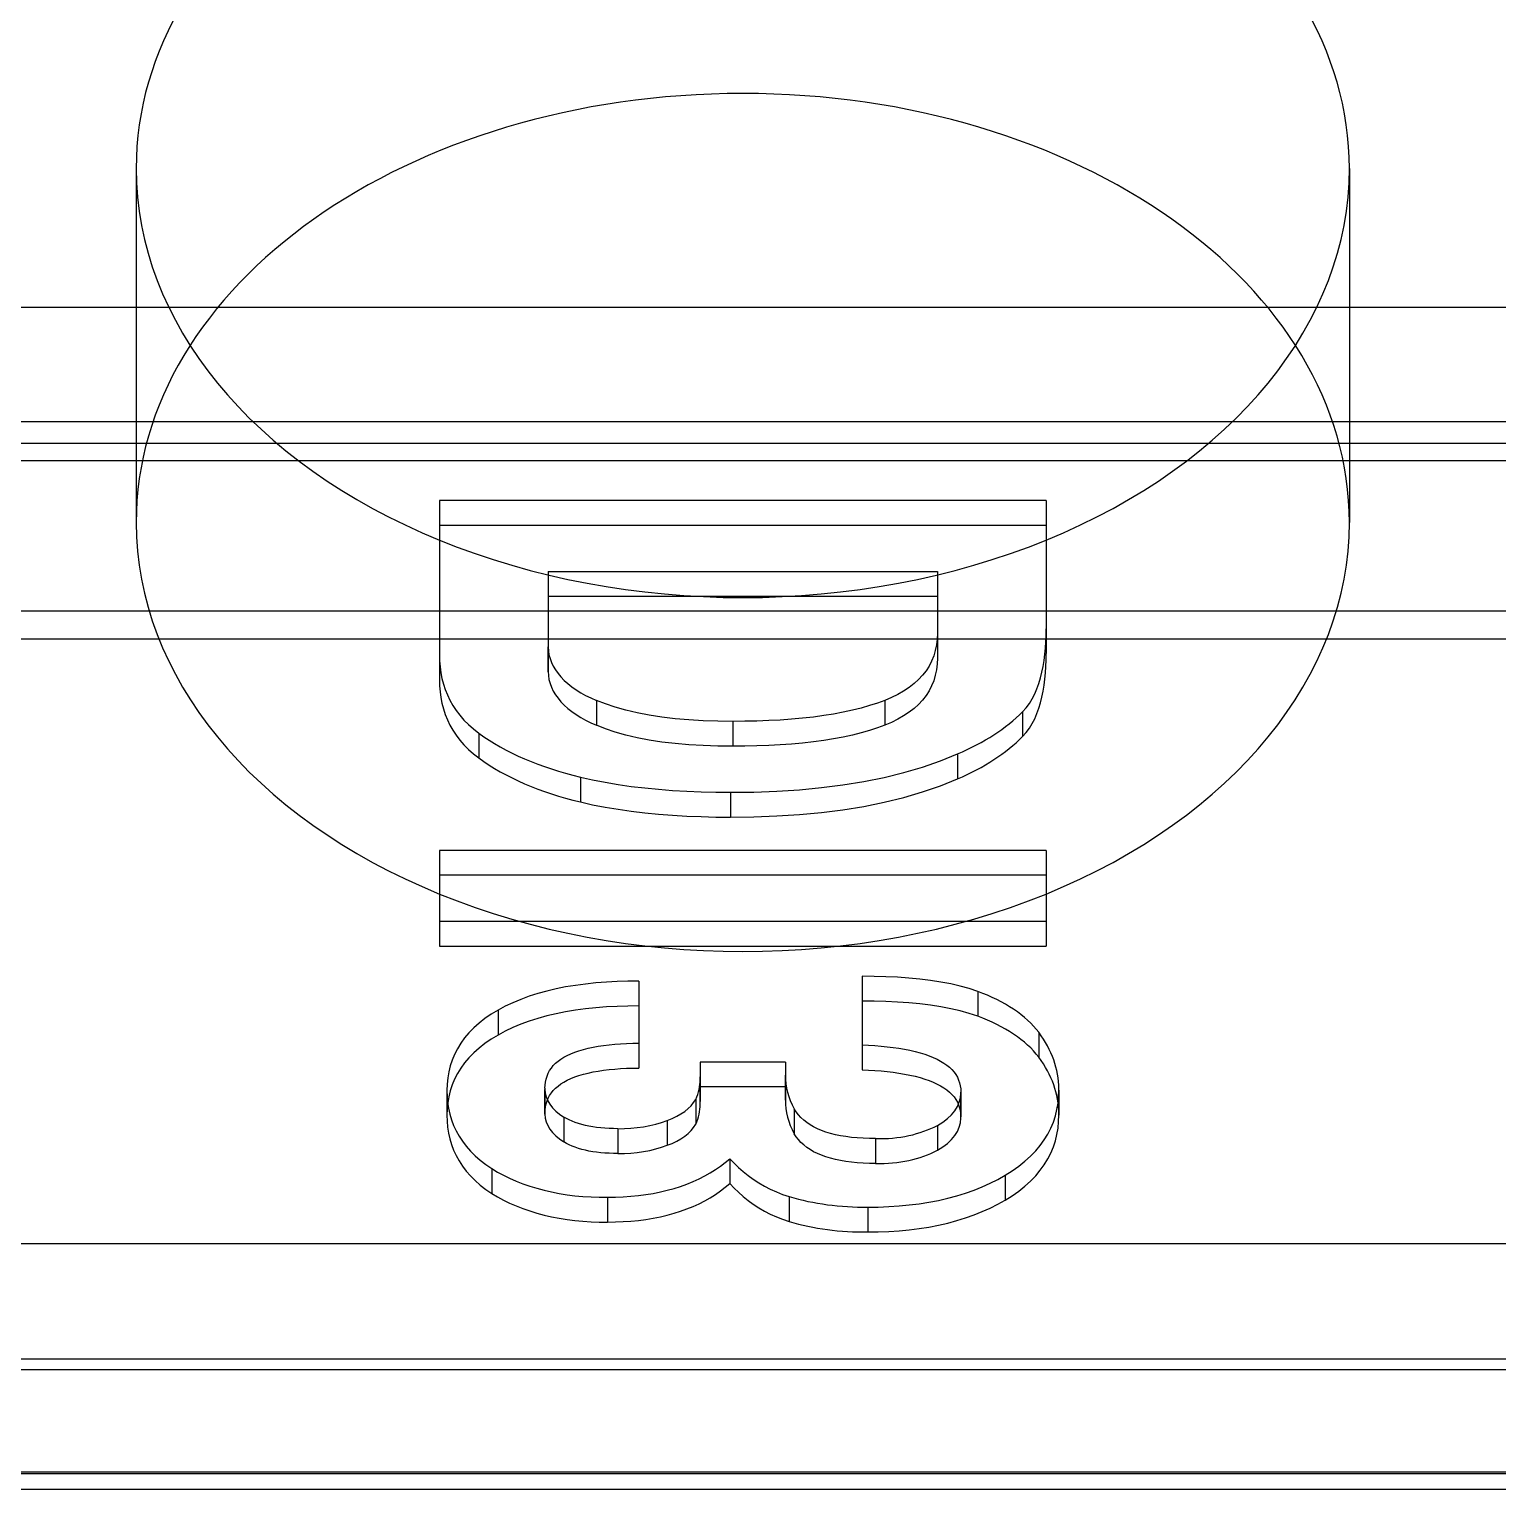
# Model space of a CAD drawing. Extents: x 0 to 171, y 0 to 233.
# Drawn here: x 67.075 to 71.888, y 15.515 to 20.3 of the extents above; entities that cross this region are included whole.
import ezdxf

# ---------------------------------------------------------------- set-up
doc = ezdxf.new("R2010")
doc.units = 0
doc.layers.add('-15N-THT. THIẾT BỊ ĐÓNG MỞ', color=40, linetype='CONTINUOUS')

# ---------------------------------------------------------------- blocks, each defined once
blk = doc.blocks.new('06 - N - SC VSD CHIẾU TRÊN ATV630U75~D11N4')
at = {"layer": '-15N-THT. THIẾT BỊ ĐÓNG MỞ'}
for p, q in [((-18.0749, -213.1625), (-18.0749, -214.3225)), ((-14.098, -213.1625), (-14.098, -214.3225)), ((-1.9884, -213.6182), (-49.2078, -213.6182)), ((39.5042, -213.9921), (-38.8143, -213.9921)), ((-38.8143, -214.0624), (39.5042, -214.0624)), ((39.5042, -214.1207), (-38.8143, -214.1207)), ((-17.0807, -214.2505), (-17.0807, -214.8383)), ((-15.0922, -214.2505), (-17.0807, -214.2505)), ((-15.0922, -214.2505), (-15.0922, -214.7523)), ((-15.0922, -214.3319), (-17.0807, -214.3319)), ((-16.7243, -214.4827), (-15.4486, -214.4827)), ((-16.7243, -214.4827), (-16.7243, -214.8081)), ((-15.4486, -214.4827), (-15.4486, -214.767)), ((-16.7243, -214.5642), (-15.4486, -214.5642)), ((-72.7889, -214.6125), (72.7889, -214.6125)), ((-15.4486, -214.6856), (-15.4494, -214.7047)), ((-15.0932, -214.7131), (-15.0925, -214.6921)), ((-15.0925, -214.6921), (-15.0922, -214.6709)), ((-43.1916, -214.7038), (66.4715, -214.7038)), ((-16.7243, -214.8114), (-16.7243, -214.7299)), ((-15.4554, -214.7418), (-15.4607, -214.7596)), ((-15.4516, -214.7234), (-15.4554, -214.7418)), ((-15.4494, -214.7047), (-15.4516, -214.7234)), ((-15.0964, -214.7543), (-15.0945, -214.7339)), ((-15.0945, -214.7339), (-15.0932, -214.7131)), ((-17.0807, -214.7568), (-17.0802, -214.7764)), ((-17.0802, -214.7764), (-17.0787, -214.7957)), ((-15.4674, -214.7767), (-15.4757, -214.793)), ((-15.4607, -214.7596), (-15.4674, -214.7767)), ((-15.4494, -214.7861), (-15.4516, -214.8049)), ((-15.4486, -214.767), (-15.4494, -214.7861)), ((-15.102, -214.794), (-15.0989, -214.7743)), ((-15.0989, -214.7743), (-15.0964, -214.7543)), ((-15.0932, -214.7946), (-15.0925, -214.7736)), ((-15.0925, -214.7736), (-15.0922, -214.7523)), ((-17.0807, -214.8383), (-17.0802, -214.8578)), ((-17.0787, -214.7957), (-17.0762, -214.8147)), ((-17.0762, -214.8147), (-17.0726, -214.8335)), ((-17.0726, -214.8335), (-17.0678, -214.8519)), ((-15.5102, -214.8373), (-15.525, -214.8506)), ((-15.497, -214.8233), (-15.5102, -214.8373)), ((-15.4855, -214.8086), (-15.497, -214.8233)), ((-15.4757, -214.793), (-15.4855, -214.8086)), ((-15.4554, -214.8232), (-15.4607, -214.841)), ((-15.4516, -214.8049), (-15.4554, -214.8232)), ((-15.116, -214.85), (-15.1105, -214.8319)), ((-15.1105, -214.8319), (-15.1059, -214.8132)), ((-15.1059, -214.8132), (-15.102, -214.794)), ((-15.0989, -214.8558), (-15.0964, -214.8357)), ((-15.0964, -214.8357), (-15.0945, -214.8153)), ((-15.0945, -214.8153), (-15.0932, -214.7946)), ((-17.0802, -214.8578), (-17.0787, -214.8771)), ((-17.0787, -214.8771), (-17.0762, -214.8962)), ((-17.0678, -214.8519), (-17.0619, -214.8701)), ((-17.0619, -214.8701), (-17.0548, -214.8878)), ((-15.5785, -214.8859), (-15.5993, -214.8961)), ((-15.5592, -214.8748), (-15.5785, -214.8859)), ((-15.5414, -214.8631), (-15.5592, -214.8748)), ((-15.525, -214.8506), (-15.5414, -214.8631)), ((-15.4757, -214.8745), (-15.4855, -214.89)), ((-15.4674, -214.8581), (-15.4757, -214.8745)), ((-15.4607, -214.841), (-15.4674, -214.8581)), ((-15.1378, -214.9003), (-15.1296, -214.8843)), ((-15.1296, -214.8843), (-15.1223, -214.8675)), ((-15.1223, -214.8675), (-15.116, -214.85)), ((-15.1059, -214.8946), (-15.102, -214.8754)), ((-15.102, -214.8754), (-15.0989, -214.8558)), ((-17.0762, -214.8962), (-17.0726, -214.9149)), ((-17.0726, -214.9149), (-17.0678, -214.9334)), ((-17.0678, -214.9334), (-17.0619, -214.9515)), ((-17.0548, -214.8878), (-17.0465, -214.9051)), ((-17.0465, -214.9051), (-17.0369, -214.9221)), ((-17.0369, -214.9221), (-17.026, -214.9385)), ((-16.5664, -214.9055), (-16.5664, -214.9869)), ((-16.5369, -214.9173), (-16.5664, -214.9055)), ((-16.5046, -214.9282), (-16.5369, -214.9173)), ((-16.4697, -214.938), (-16.5046, -214.9282)), ((-15.6983, -214.9305), (-15.7271, -214.9377)), ((-15.671, -214.9227), (-15.6983, -214.9305)), ((-15.6454, -214.9143), (-15.671, -214.9227)), ((-15.6214, -214.9055), (-15.6454, -214.9143)), ((-15.5993, -214.8961), (-15.6214, -214.9055)), ((-15.6214, -214.9055), (-15.6214, -214.9869)), ((-15.525, -214.932), (-15.5414, -214.9445)), ((-15.5102, -214.9188), (-15.525, -214.932)), ((-15.497, -214.9048), (-15.5102, -214.9188)), ((-15.4855, -214.89), (-15.497, -214.9048)), ((-15.1692, -214.9427), (-15.1576, -214.9296)), ((-15.1576, -214.9296), (-15.1472, -214.9154)), ((-15.1472, -214.9154), (-15.1378, -214.9003)), ((-15.1223, -214.949), (-15.116, -214.9314)), ((-15.116, -214.9314), (-15.1105, -214.9133)), ((-15.1105, -214.9133), (-15.1059, -214.8946)), ((-17.0619, -214.9515), (-17.0548, -214.9692)), ((-17.0548, -214.9692), (-17.0465, -214.9866)), ((-17.026, -214.9385), (-17.0138, -214.9545)), ((-17.0138, -214.9545), (-17.0003, -214.9699)), ((-17.0003, -214.9699), (-16.9854, -214.9848)), ((-16.4325, -214.9468), (-16.4697, -214.938)), ((-16.3931, -214.9543), (-16.4325, -214.9468)), ((-16.3519, -214.9606), (-16.3931, -214.9543)), ((-16.3086, -214.9656), (-16.3519, -214.9606)), ((-16.2633, -214.9695), (-16.3086, -214.9656)), ((-16.2164, -214.9723), (-16.2633, -214.9695)), ((-16.1683, -214.9739), (-16.2164, -214.9723)), ((-16.1195, -214.9744), (-16.1683, -214.9739)), ((-16.0795, -214.9741), (-16.1195, -214.9744)), ((-16.1195, -214.9744), (-16.1195, -215.0559)), ((-16.0401, -214.9733), (-16.0795, -214.9741)), ((-16.0014, -214.9719), (-16.0401, -214.9733)), ((-15.9634, -214.9698), (-16.0014, -214.9719)), ((-15.9264, -214.9672), (-15.9634, -214.9698)), ((-15.8903, -214.964), (-15.9264, -214.9672)), ((-15.8552, -214.96), (-15.8903, -214.964)), ((-15.8213, -214.9554), (-15.8552, -214.96)), ((-15.7886, -214.9502), (-15.8213, -214.9554)), ((-15.7572, -214.9443), (-15.7886, -214.9502)), ((-15.7271, -214.9377), (-15.7572, -214.9443)), ((-15.5993, -214.9775), (-15.6214, -214.9869)), ((-15.5785, -214.9673), (-15.5993, -214.9775)), ((-15.5592, -214.9563), (-15.5785, -214.9673)), ((-15.5414, -214.9445), (-15.5592, -214.9563)), ((-15.1692, -214.9427), (-15.1692, -215.0241)), ((-15.1472, -214.9968), (-15.1378, -214.9817)), ((-15.1378, -214.9817), (-15.1296, -214.9657)), ((-15.1296, -214.9657), (-15.1223, -214.949)), ((-17.0465, -214.9866), (-17.0369, -215.0035)), ((-17.0369, -215.0035), (-17.026, -215.02)), ((-17.026, -215.02), (-17.0138, -215.0359)), ((-16.9854, -214.9848), (-16.9692, -214.9991)), ((-16.9692, -214.9991), (-16.9517, -215.0128)), ((-16.9517, -215.0128), (-16.9517, -215.0942)), ((-16.5369, -214.9987), (-16.5664, -214.9869)), ((-16.5046, -215.0096), (-16.5369, -214.9987)), ((-16.4697, -215.0195), (-16.5046, -215.0096)), ((-16.4325, -215.0282), (-16.4697, -215.0195)), ((-16.3931, -215.0358), (-16.4325, -215.0282)), ((-15.7572, -215.0257), (-15.7886, -215.0316)), ((-15.7271, -215.0192), (-15.7572, -215.0257)), ((-15.6983, -215.012), (-15.7271, -215.0192)), ((-15.671, -215.0041), (-15.6983, -215.012)), ((-15.6454, -214.9958), (-15.671, -215.0041)), ((-15.6214, -214.9869), (-15.6454, -214.9958)), ((-15.1692, -215.0241), (-15.1576, -215.011)), ((-15.1576, -215.011), (-15.1472, -214.9968)), ((-17.0138, -215.0359), (-17.0003, -215.0514)), ((-17.0003, -215.0514), (-16.9854, -215.0662)), ((-16.9854, -215.0662), (-16.9692, -215.0805)), ((-16.3519, -215.042), (-16.3931, -215.0358)), ((-16.3086, -215.0471), (-16.3519, -215.042)), ((-16.2633, -215.051), (-16.3086, -215.0471)), ((-16.2164, -215.0537), (-16.2633, -215.051)), ((-16.1683, -215.0553), (-16.2164, -215.0537)), ((-16.1195, -215.0558), (-16.1683, -215.0553)), ((-16.0795, -215.0556), (-16.1195, -215.0558)), ((-16.0401, -215.0547), (-16.0795, -215.0556)), ((-16.0014, -215.0533), (-16.0401, -215.0547)), ((-15.9634, -215.0513), (-16.0014, -215.0533)), ((-15.9264, -215.0487), (-15.9634, -215.0513)), ((-15.8903, -215.0454), (-15.9264, -215.0487)), ((-15.8552, -215.0415), (-15.8903, -215.0454)), ((-15.8213, -215.0369), (-15.8552, -215.0415)), ((-15.7886, -215.0316), (-15.8213, -215.0369)), ((-16.9692, -215.0805), (-16.9517, -215.0942)), ((-15.5591, -215.1422), (-15.4975, -215.1242)), ((-15.4975, -215.1242), (-15.4386, -215.1038)), ((-15.4386, -215.1038), (-15.3826, -215.0812)), ((-15.3826, -215.0812), (-15.3826, -215.1626)), ((-16.6188, -215.1568), (-16.5787, -215.1658)), ((-16.6188, -215.1568), (-16.6188, -215.2383)), ((-16.5787, -215.1658), (-16.5375, -215.1739)), ((-16.5375, -215.1739), (-16.4953, -215.181)), ((-15.7583, -215.1825), (-15.6897, -215.1714)), ((-15.6897, -215.1714), (-15.6232, -215.1579)), ((-15.6232, -215.1579), (-15.5591, -215.1422)), ((-15.4386, -215.1853), (-15.3826, -215.1626)), ((-16.4953, -215.181), (-16.4519, -215.1873)), ((-16.4519, -215.1873), (-16.4077, -215.1926)), ((-16.4077, -215.1926), (-16.3626, -215.197)), ((-16.3626, -215.197), (-16.3167, -215.2005)), ((-16.3167, -215.2005), (-16.27, -215.2033)), ((-16.27, -215.2033), (-16.2227, -215.2052)), ((-16.2227, -215.2052), (-16.1748, -215.2063)), ((-16.1748, -215.2063), (-16.1263, -215.2067)), ((-16.1263, -215.2067), (-16.05, -215.2058)), ((-16.1263, -215.2067), (-16.1263, -215.2881)), ((-16.05, -215.2058), (-15.9748, -215.203)), ((-15.9748, -215.203), (-15.901, -215.1983)), ((-15.901, -215.1983), (-15.8288, -215.1914)), ((-15.8288, -215.1914), (-15.7583, -215.1825)), ((-15.6232, -215.2394), (-15.5591, -215.2237)), ((-15.5591, -215.2237), (-15.4975, -215.2056)), ((-15.4975, -215.2056), (-15.4386, -215.1853)), ((-16.6188, -215.2383), (-16.5787, -215.2473)), ((-16.5787, -215.2473), (-16.5375, -215.2554)), ((-16.5375, -215.2554), (-16.4953, -215.2625)), ((-16.4953, -215.2625), (-16.4519, -215.2687)), ((-16.4519, -215.2687), (-16.4077, -215.274)), ((-15.8288, -215.2729), (-15.7583, -215.2639)), ((-15.7583, -215.2639), (-15.6897, -215.2528)), ((-15.6897, -215.2528), (-15.6232, -215.2394)), ((-16.4077, -215.274), (-16.3626, -215.2784)), ((-16.3626, -215.2784), (-16.3167, -215.282)), ((-16.3167, -215.282), (-16.27, -215.2847)), ((-16.27, -215.2847), (-16.2227, -215.2866)), ((-16.2227, -215.2866), (-16.1748, -215.2878)), ((-16.1748, -215.2878), (-16.1263, -215.2881)), ((-16.1263, -215.2881), (-16.05, -215.2872)), ((-16.05, -215.2872), (-15.9748, -215.2844)), ((-15.9748, -215.2844), (-15.901, -215.2797)), ((-15.901, -215.2797), (-15.8288, -215.2729)), ((-17.0807, -215.3972), (-17.0807, -215.7109)), ((-15.0922, -215.3972), (-17.0807, -215.3972)), ((-15.0922, -215.3972), (-15.0922, -215.7109)), ((-15.0922, -215.4786), (-17.0807, -215.4786)), ((-17.0807, -215.6295), (-15.0922, -215.6295)), ((-17.0807, -215.7109), (-15.0922, -215.7109)), ((-16.6671, -215.8448), (-16.6985, -215.8511)), ((-16.6349, -215.8395), (-16.6671, -215.8448)), ((-16.6019, -215.8351), (-16.6349, -215.8395)), ((-16.5682, -215.8315), (-16.6019, -215.8351)), ((-16.5337, -215.8288), (-16.5682, -215.8315)), ((-16.4987, -215.8268), (-16.5337, -215.8288)), ((-16.4632, -215.8257), (-16.4987, -215.8268)), ((-16.4273, -215.8253), (-16.4632, -215.8257)), ((-16.4273, -215.8253), (-16.4273, -216.1104)), ((-15.6562, -215.8102), (-15.6957, -215.8099)), ((-15.6957, -215.8099), (-15.6957, -216.1158)), ((-15.6175, -215.8112), (-15.6562, -215.8102)), ((-15.5795, -215.813), (-15.6175, -215.8112)), ((-15.5423, -215.8156), (-15.5795, -215.813)), ((-15.5061, -215.819), (-15.5423, -215.8156)), ((-15.471, -215.8233), (-15.5061, -215.819)), ((-15.4371, -215.8286), (-15.471, -215.8233)), ((-15.4046, -215.8348), (-15.4371, -215.8286)), ((-15.3735, -215.8419), (-15.4046, -215.8348)), ((-15.3441, -215.8502), (-15.3735, -215.8419)), ((-16.8401, -215.8963), (-16.865, -215.9081)), ((-16.814, -215.8854), (-16.8401, -215.8963)), ((-16.7867, -215.8754), (-16.814, -215.8854)), ((-16.7583, -215.8664), (-16.7867, -215.8754)), ((-16.7289, -215.8582), (-16.7583, -215.8664)), ((-16.6985, -215.8511), (-16.7289, -215.8582)), ((-15.6562, -215.8916), (-15.6957, -215.8913)), ((-15.6175, -215.8927), (-15.6562, -215.8916)), ((-15.5795, -215.8945), (-15.6175, -215.8927)), ((-15.5423, -215.8971), (-15.5795, -215.8945)), ((-15.5061, -215.9005), (-15.5423, -215.8971)), ((-15.3163, -215.8594), (-15.3441, -215.8502)), ((-15.3163, -215.8594), (-15.3163, -215.9409)), ((-16.9108, -215.9342), (-16.9315, -215.9484)), ((-16.8887, -215.9208), (-16.9108, -215.9342)), ((-16.865, -215.9081), (-16.8887, -215.9208)), ((-16.8887, -215.9208), (-16.8887, -216.0022)), ((-16.7289, -215.9397), (-16.7583, -215.9478)), ((-16.6985, -215.9325), (-16.7289, -215.9397)), ((-16.6671, -215.9263), (-16.6985, -215.9325)), ((-16.6349, -215.9209), (-16.6671, -215.9263)), ((-16.6019, -215.9165), (-16.6349, -215.9209)), ((-16.5682, -215.9129), (-16.6019, -215.9165)), ((-16.5337, -215.9102), (-16.5682, -215.9129)), ((-16.4987, -215.9083), (-16.5337, -215.9102)), ((-16.4632, -215.9072), (-16.4987, -215.9083)), ((-16.4273, -215.9068), (-16.4632, -215.9072)), ((-15.471, -215.9048), (-15.5061, -215.9005)), ((-15.4371, -215.91), (-15.471, -215.9048)), ((-15.4046, -215.9162), (-15.4371, -215.91)), ((-15.3735, -215.9234), (-15.4046, -215.9162)), ((-15.3441, -215.9316), (-15.3735, -215.9234)), ((-15.3163, -215.9409), (-15.3441, -215.9316)), ((-16.9682, -215.9789), (-16.9841, -215.9952)), ((-16.9507, -215.9633), (-16.9682, -215.9789)), ((-16.9315, -215.9484), (-16.9507, -215.9633)), ((-16.865, -215.9895), (-16.8887, -216.0022)), ((-16.8401, -215.9777), (-16.865, -215.9895)), ((-16.814, -215.9668), (-16.8401, -215.9777)), ((-16.7867, -215.9568), (-16.814, -215.9668)), ((-16.7583, -215.9478), (-16.7867, -215.9568)), ((-15.1165, -215.9934), (-15.1165, -216.0748)), ((-17.0109, -216.0293), (-17.0219, -216.0472)), ((-16.9983, -216.012), (-17.0109, -216.0293)), ((-16.9841, -215.9952), (-16.9983, -216.012)), ((-16.9315, -216.0299), (-16.9507, -216.0448)), ((-16.9108, -216.0157), (-16.9315, -216.0299)), ((-16.8887, -216.0022), (-16.9108, -216.0157)), ((-16.5934, -216.0453), (-16.5772, -216.0419)), ((-16.5772, -216.0419), (-16.5603, -216.0389)), ((-16.5603, -216.0389), (-16.5428, -216.0363)), ((-16.5428, -216.0363), (-16.5247, -216.0341)), ((-16.5247, -216.0341), (-16.506, -216.0324)), ((-16.506, -216.0324), (-16.4868, -216.031)), ((-16.4868, -216.031), (-16.4672, -216.03)), ((-16.4672, -216.03), (-16.4474, -216.0293)), ((-16.4474, -216.0293), (-16.4273, -216.029)), ((-15.6957, -216.0344), (-15.6746, -216.0355)), ((-15.6746, -216.0355), (-15.6539, -216.0368)), ((-15.6539, -216.0368), (-15.6334, -216.0385)), ((-15.6334, -216.0385), (-15.6133, -216.0406)), ((-15.6133, -216.0406), (-15.5937, -216.0429)), ((-17.0392, -216.0844), (-17.0455, -216.1036)), ((-17.0313, -216.0656), (-17.0392, -216.0844)), ((-17.0219, -216.0472), (-17.0313, -216.0656)), ((-16.9841, -216.0766), (-16.9983, -216.0934)), ((-16.9682, -216.0604), (-16.9841, -216.0766)), ((-16.9507, -216.0448), (-16.9682, -216.0604)), ((-16.7001, -216.095), (-16.6918, -216.0879)), ((-16.6918, -216.0879), (-16.6827, -216.0813)), ((-16.6827, -216.0813), (-16.6728, -216.075)), ((-16.6728, -216.075), (-16.6619, -216.0691)), ((-16.6619, -216.0691), (-16.65, -216.0635)), ((-16.65, -216.0635), (-16.6372, -216.0583)), ((-16.6372, -216.0583), (-16.6234, -216.0536)), ((-16.6234, -216.0536), (-16.6088, -216.0492)), ((-16.6088, -216.0492), (-16.5934, -216.0453)), ((-15.5937, -216.0429), (-15.5747, -216.0457)), ((-15.5747, -216.0457), (-15.5563, -216.0488)), ((-15.5563, -216.0488), (-15.5385, -216.0523)), ((-15.5385, -216.0523), (-15.5215, -216.0562)), ((-15.5215, -216.0562), (-15.5052, -216.0605)), ((-15.5052, -216.0605), (-15.4899, -216.0652)), ((-15.4899, -216.0652), (-15.4755, -216.0702)), ((-15.4755, -216.0702), (-15.4621, -216.0756)), ((-15.4621, -216.0756), (-15.4495, -216.0814)), ((-15.4495, -216.0814), (-15.4379, -216.0875)), ((-15.4379, -216.0875), (-15.4272, -216.094)), ((-17.0503, -216.1232), (-17.0537, -216.1431)), ((-17.0455, -216.1036), (-17.0503, -216.1232)), ((-17.0219, -216.1286), (-17.0313, -216.147)), ((-17.0109, -216.1108), (-17.0219, -216.1286)), ((-16.9983, -216.0934), (-17.0109, -216.1108)), ((-16.7312, -216.1464), (-16.7282, -216.1368)), ((-16.7282, -216.1368), (-16.7243, -216.1276)), ((-16.7243, -216.1276), (-16.7196, -216.1188)), ((-16.7196, -216.1188), (-16.714, -216.1104)), ((-16.714, -216.1104), (-16.7075, -216.1025)), ((-16.7075, -216.1025), (-16.7001, -216.095)), ((-16.6372, -216.1398), (-16.6234, -216.135)), ((-16.6234, -216.135), (-16.6088, -216.1306)), ((-16.6088, -216.1306), (-16.5934, -216.1268)), ((-16.5934, -216.1268), (-16.5772, -216.1233)), ((-16.5772, -216.1233), (-16.5603, -216.1203)), ((-16.5603, -216.1203), (-16.5428, -216.1177)), ((-16.5428, -216.1177), (-16.5247, -216.1156)), ((-16.5247, -216.1156), (-16.506, -216.1138)), ((-16.506, -216.1138), (-16.4868, -216.1124)), ((-16.4868, -216.1124), (-16.4672, -216.1114)), ((-16.4672, -216.1114), (-16.4474, -216.1107)), ((-16.4474, -216.1107), (-16.4273, -216.1104)), ((-16.2262, -216.0909), (-16.2262, -216.2204)), ((-15.9467, -216.0909), (-16.2262, -216.0909)), ((-15.947, -216.2157), (-15.947, -216.1343)), ((-15.9467, -216.0909), (-15.9467, -216.2057)), ((-15.6957, -216.1158), (-15.6746, -216.1169)), ((-15.6746, -216.1169), (-15.6539, -216.1183)), ((-15.6539, -216.1183), (-15.6334, -216.12)), ((-15.6334, -216.12), (-15.6133, -216.122)), ((-15.6133, -216.122), (-15.5937, -216.1244)), ((-15.5937, -216.1244), (-15.5747, -216.1271)), ((-15.5747, -216.1271), (-15.5563, -216.1302)), ((-15.5563, -216.1302), (-15.5385, -216.1337)), ((-15.5385, -216.1337), (-15.5215, -216.1376)), ((-15.5215, -216.1376), (-15.5052, -216.142)), ((-15.4272, -216.094), (-15.4175, -216.1009)), ((-15.4175, -216.1009), (-15.4087, -216.1081)), ((-15.4087, -216.1081), (-15.4009, -216.1157)), ((-15.4009, -216.1157), (-15.394, -216.1237)), ((-15.394, -216.1237), (-15.3881, -216.132)), ((-15.3881, -216.132), (-15.3831, -216.1406)), ((-17.0557, -216.1634), (-17.0564, -216.1838)), ((-17.0564, -216.1838), (-17.0558, -216.2036)), ((-17.0564, -216.1838), (-17.0564, -216.2653)), ((-17.0537, -216.1431), (-17.0557, -216.1634)), ((-17.0455, -216.1851), (-17.0503, -216.2047)), ((-17.0392, -216.1658), (-17.0455, -216.1851)), ((-17.0313, -216.147), (-17.0392, -216.1658)), ((-16.7352, -216.2619), (-16.7352, -216.1805)), ((-16.7351, -216.1769), (-16.7347, -216.1665)), ((-16.7351, -216.1769), (-16.7351, -216.2583)), ((-16.7347, -216.1665), (-16.7334, -216.1563)), ((-16.7334, -216.1563), (-16.7312, -216.1464)), ((-16.714, -216.1919), (-16.7075, -216.1839)), ((-16.7075, -216.1839), (-16.7001, -216.1764)), ((-16.7001, -216.1764), (-16.6918, -216.1694)), ((-16.6918, -216.1694), (-16.6827, -216.1627)), ((-16.6827, -216.1627), (-16.6728, -216.1564)), ((-16.6728, -216.1564), (-16.6619, -216.1505)), ((-16.6619, -216.1505), (-16.65, -216.145)), ((-16.65, -216.145), (-16.6372, -216.1398)), ((-15.9467, -216.1724), (-16.2262, -216.1724)), ((-16.2259, -216.2289), (-16.2259, -216.1474)), ((-15.5052, -216.142), (-15.4899, -216.1466)), ((-15.4899, -216.1466), (-15.4755, -216.1517)), ((-15.4755, -216.1517), (-15.4621, -216.1571)), ((-15.4621, -216.1571), (-15.4495, -216.1628)), ((-15.4495, -216.1628), (-15.4379, -216.169)), ((-15.4379, -216.169), (-15.4272, -216.1755)), ((-15.4272, -216.1755), (-15.4175, -216.1824)), ((-15.4175, -216.1824), (-15.4087, -216.1896)), ((-15.3831, -216.1406), (-15.379, -216.1497)), ((-15.379, -216.1497), (-15.3758, -216.1592)), ((-15.3758, -216.1592), (-15.3735, -216.169)), ((-15.3735, -216.169), (-15.3721, -216.179)), ((-15.3721, -216.179), (-15.3717, -216.1893)), ((-15.0511, -216.2046), (-15.0504, -216.1831)), ((-15.0504, -216.2598), (-15.0504, -216.1783)), ((-15.0504, -216.1831), (-15.0504, -216.2645)), ((-17.0558, -216.2036), (-17.0541, -216.2232)), ((-17.0537, -216.2246), (-17.0557, -216.2448)), ((-17.0541, -216.2232), (-17.0511, -216.2424)), ((-17.0503, -216.2047), (-17.0537, -216.2246)), ((-16.7334, -216.2378), (-16.7312, -216.2279)), ((-16.7312, -216.2279), (-16.7282, -216.2183)), ((-16.7282, -216.2183), (-16.7243, -216.209)), ((-16.7243, -216.209), (-16.7196, -216.2002)), ((-16.7196, -216.2002), (-16.714, -216.1919)), ((-16.2408, -216.2133), (-16.2408, -216.2948)), ((-15.4087, -216.1896), (-15.4009, -216.1972)), ((-15.4009, -216.1972), (-15.394, -216.2051)), ((-15.394, -216.2051), (-15.3881, -216.2134)), ((-15.3881, -216.2134), (-15.3831, -216.2221)), ((-15.3831, -216.2221), (-15.379, -216.2312)), ((-15.379, -216.2312), (-15.3758, -216.2406)), ((-15.3717, -216.1893), (-15.3717, -216.2707)), ((-15.3716, -216.275), (-15.3716, -216.1935)), ((-15.0567, -216.2468), (-15.0532, -216.2258)), ((-15.0532, -216.2258), (-15.0511, -216.2046)), ((-17.0557, -216.2448), (-17.0564, -216.2653)), ((-17.0564, -216.2653), (-17.0558, -216.2851)), ((-17.0511, -216.2424), (-17.0469, -216.2614)), ((-17.0469, -216.2614), (-17.0414, -216.28)), ((-17.0414, -216.28), (-17.0345, -216.2983)), ((-16.7351, -216.2583), (-16.7347, -216.248)), ((-16.7347, -216.248), (-16.7334, -216.2378)), ((-16.6727, -216.2711), (-16.6727, -216.3526)), ((-16.6642, -216.2759), (-16.6727, -216.2711)), ((-16.6552, -216.2805), (-16.6642, -216.2759)), ((-16.6456, -216.2847), (-16.6552, -216.2805)), ((-16.3342, -216.2822), (-16.3342, -216.3636)), ((-15.9183, -216.2442), (-15.9183, -216.3257)), ((-15.9118, -216.2541), (-15.9183, -216.2442)), ((-15.9043, -216.2635), (-15.9118, -216.2541)), ((-15.896, -216.2726), (-15.9043, -216.2635)), ((-15.8867, -216.2811), (-15.896, -216.2726)), ((-15.8766, -216.2891), (-15.8867, -216.2811)), ((-15.3758, -216.2406), (-15.3735, -216.2504)), ((-15.3735, -216.2504), (-15.3721, -216.2605)), ((-15.3721, -216.2605), (-15.3717, -216.2707)), ((-15.0684, -216.2877), (-15.0618, -216.2674)), ((-15.0618, -216.2674), (-15.0567, -216.2468)), ((-15.0511, -216.286), (-15.0504, -216.2645)), ((-17.0558, -216.2851), (-17.0541, -216.3046)), ((-17.0541, -216.3046), (-17.0511, -216.3239)), ((-17.0511, -216.3239), (-17.0469, -216.3429)), ((-17.0345, -216.2983), (-17.0263, -216.3161)), ((-17.0263, -216.3161), (-17.0166, -216.3335)), ((-16.6355, -216.2886), (-16.6456, -216.2847)), ((-16.625, -216.2922), (-16.6355, -216.2886)), ((-16.614, -216.2955), (-16.625, -216.2922)), ((-16.6025, -216.2984), (-16.614, -216.2955)), ((-16.5907, -216.301), (-16.6025, -216.2984)), ((-16.5783, -216.3032), (-16.5907, -216.301)), ((-16.5655, -216.305), (-16.5783, -216.3032)), ((-16.5523, -216.3066), (-16.5655, -216.305)), ((-16.5387, -216.3078), (-16.5523, -216.3066)), ((-16.5247, -216.3086), (-16.5387, -216.3078)), ((-16.5105, -216.3091), (-16.5247, -216.3086)), ((-16.4962, -216.3093), (-16.5105, -216.3091)), ((-16.4962, -216.3093), (-16.4962, -216.3907)), ((-15.9118, -216.3355), (-15.9183, -216.3257)), ((-15.8658, -216.2965), (-15.8766, -216.2891)), ((-15.8542, -216.3033), (-15.8658, -216.2965)), ((-15.8417, -216.3094), (-15.8542, -216.3033)), ((-15.8284, -216.315), (-15.8417, -216.3094)), ((-15.8142, -216.3202), (-15.8284, -216.315)), ((-15.799, -216.3248), (-15.8142, -216.3202)), ((-15.783, -216.3289), (-15.799, -216.3248)), ((-15.7661, -216.3324), (-15.783, -216.3289)), ((-15.4486, -216.2984), (-15.4486, -216.3799)), ((-15.0981, -216.3458), (-15.0865, -216.3269)), ((-15.0865, -216.3269), (-15.0766, -216.3075)), ((-15.0766, -216.3075), (-15.0684, -216.2877)), ((-15.0618, -216.3489), (-15.0567, -216.3282)), ((-15.0567, -216.3282), (-15.0532, -216.3073)), ((-15.0532, -216.3073), (-15.0511, -216.286)), ((-17.0469, -216.3429), (-17.0414, -216.3615)), ((-17.0414, -216.3615), (-17.0345, -216.3797)), ((-17.0166, -216.3335), (-17.0056, -216.3503)), ((-17.0056, -216.3503), (-16.9931, -216.3667)), ((-16.9931, -216.3667), (-16.9791, -216.3826)), ((-16.6642, -216.3574), (-16.6727, -216.3526)), ((-16.6552, -216.3619), (-16.6642, -216.3574)), ((-16.6456, -216.3661), (-16.6552, -216.3619)), ((-16.6355, -216.3701), (-16.6456, -216.3661)), ((-16.625, -216.3737), (-16.6355, -216.3701)), ((-16.614, -216.3769), (-16.625, -216.3737)), ((-16.6025, -216.3798), (-16.614, -216.3769)), ((-15.9043, -216.345), (-15.9118, -216.3355)), ((-15.896, -216.354), (-15.9043, -216.345)), ((-15.8867, -216.3626), (-15.896, -216.354)), ((-15.8766, -216.3706), (-15.8867, -216.3626)), ((-15.8658, -216.3779), (-15.8766, -216.3706)), ((-15.8542, -216.3847), (-15.8658, -216.3779)), ((-15.7485, -216.3353), (-15.7661, -216.3324)), ((-15.7301, -216.3377), (-15.7485, -216.3353)), ((-15.7111, -216.3395), (-15.7301, -216.3377)), ((-15.6915, -216.3408), (-15.7111, -216.3395)), ((-15.6715, -216.3416), (-15.6915, -216.3408)), ((-15.6511, -216.3418), (-15.6715, -216.3416)), ((-15.6511, -216.3418), (-15.6511, -216.4232)), ((-15.1263, -216.3821), (-15.1113, -216.3642)), ((-15.1113, -216.3642), (-15.0981, -216.3458)), ((-15.0766, -216.389), (-15.0684, -216.3691)), ((-15.0684, -216.3691), (-15.0618, -216.3489)), ((-17.0345, -216.3797), (-17.0263, -216.3975)), ((-17.0263, -216.3975), (-17.0166, -216.4149)), ((-17.0166, -216.4149), (-17.0056, -216.4318)), ((-16.9791, -216.3826), (-16.9637, -216.3978)), ((-16.9637, -216.3978), (-16.9469, -216.4125)), ((-16.9469, -216.4125), (-16.9286, -216.4266)), ((-16.9286, -216.4266), (-16.9089, -216.44)), ((-16.5907, -216.3824), (-16.6025, -216.3798)), ((-16.5783, -216.3846), (-16.5907, -216.3824)), ((-16.5655, -216.3865), (-16.5783, -216.3846)), ((-16.5523, -216.388), (-16.5655, -216.3865)), ((-16.5387, -216.3892), (-16.5523, -216.388)), ((-16.5247, -216.39), (-16.5387, -216.3892)), ((-16.5105, -216.3906), (-16.5247, -216.39)), ((-16.4962, -216.3907), (-16.5105, -216.3906)), ((-16.1597, -216.4318), (-16.144, -216.42)), ((-16.144, -216.42), (-16.129, -216.4076)), ((-16.129, -216.4076), (-16.115, -216.4223)), ((-16.129, -216.4076), (-16.129, -216.4891)), ((-16.115, -216.4223), (-16.1003, -216.4364)), ((-15.8417, -216.3909), (-15.8542, -216.3847)), ((-15.8284, -216.3965), (-15.8417, -216.3909)), ((-15.8142, -216.4016), (-15.8284, -216.3965)), ((-15.799, -216.4063), (-15.8142, -216.4016)), ((-15.783, -216.4103), (-15.799, -216.4063)), ((-15.7661, -216.4138), (-15.783, -216.4103)), ((-15.7485, -216.4168), (-15.7661, -216.4138)), ((-15.7301, -216.4191), (-15.7485, -216.4168)), ((-15.7111, -216.421), (-15.7301, -216.4191)), ((-15.6915, -216.4222), (-15.7111, -216.421)), ((-15.6715, -216.423), (-15.6915, -216.4222)), ((-15.6511, -216.4232), (-15.6715, -216.423)), ((-15.1817, -216.4321), (-15.1615, -216.416)), ((-15.1615, -216.416), (-15.1431, -216.3994)), ((-15.1431, -216.3994), (-15.1263, -216.3821)), ((-15.0981, -216.4273), (-15.0865, -216.4083)), ((-15.0865, -216.4083), (-15.0766, -216.389)), ((-17.0056, -216.4318), (-16.9931, -216.4482)), ((-16.9931, -216.4482), (-16.9791, -216.464)), ((-16.9791, -216.464), (-16.9637, -216.4793)), ((-16.9089, -216.44), (-16.9089, -216.5214)), ((-16.2493, -216.4824), (-16.2299, -216.4735)), ((-16.2299, -216.4735), (-16.2113, -216.464)), ((-16.2113, -216.464), (-16.1933, -216.4538)), ((-16.1933, -216.4538), (-16.1761, -216.4431)), ((-16.1761, -216.4431), (-16.1597, -216.4318)), ((-16.1003, -216.4364), (-16.0849, -216.45)), ((-16.0849, -216.45), (-16.0688, -216.4629)), ((-16.0688, -216.4629), (-16.0519, -216.4752)), ((-16.0519, -216.4752), (-16.0342, -216.4868)), ((-15.2508, -216.4754), (-15.2269, -216.462)), ((-15.2269, -216.462), (-15.2035, -216.4474)), ((-15.2269, -216.462), (-15.2269, -216.5434)), ((-15.2035, -216.4474), (-15.1817, -216.4321)), ((-15.1431, -216.4808), (-15.1263, -216.4635)), ((-15.1263, -216.4635), (-15.1113, -216.4457)), ((-15.1113, -216.4457), (-15.0981, -216.4273)), ((-16.9637, -216.4793), (-16.9469, -216.494)), ((-16.9469, -216.494), (-16.9286, -216.508)), ((-16.9286, -216.508), (-16.9089, -216.5214)), ((-16.4038, -216.5251), (-16.3799, -216.5212)), ((-16.3799, -216.5212), (-16.3566, -216.5165)), ((-16.3566, -216.5165), (-16.3339, -216.5111)), ((-16.3339, -216.5111), (-16.3117, -216.505)), ((-16.3117, -216.505), (-16.2903, -216.4982)), ((-16.2903, -216.4982), (-16.2695, -216.4906)), ((-16.2695, -216.4906), (-16.2493, -216.4824)), ((-16.1761, -216.5245), (-16.1597, -216.5132)), ((-16.1597, -216.5132), (-16.144, -216.5014)), ((-16.144, -216.5014), (-16.129, -216.4891)), ((-16.129, -216.4891), (-16.115, -216.5037)), ((-16.115, -216.5037), (-16.1003, -216.5178)), ((-16.1003, -216.5178), (-16.0849, -216.5314)), ((-16.0342, -216.4868), (-16.0157, -216.4975)), ((-16.0157, -216.4975), (-15.9965, -216.5075)), ((-15.9965, -216.5075), (-15.9765, -216.5166)), ((-15.9765, -216.5166), (-15.9558, -216.5248)), ((-15.385, -216.5291), (-15.3563, -216.5202)), ((-15.3563, -216.5202), (-15.3285, -216.5104)), ((-15.3285, -216.5104), (-15.3016, -216.4996)), ((-15.3016, -216.4996), (-15.2757, -216.4879)), ((-15.2757, -216.4879), (-15.2508, -216.4754)), ((-15.2035, -216.5288), (-15.1817, -216.5135)), ((-15.1817, -216.5135), (-15.1615, -216.4975)), ((-15.1615, -216.4975), (-15.1431, -216.4808)), ((-16.5299, -216.5338), (-16.5041, -216.5335)), ((-16.5299, -216.5338), (-16.5299, -216.6153)), ((-16.5041, -216.5335), (-16.4785, -216.5325)), ((-16.4785, -216.5325), (-16.4532, -216.5307)), ((-16.4532, -216.5307), (-16.4283, -216.5283)), ((-16.4283, -216.5283), (-16.4038, -216.5251)), ((-16.2695, -216.5721), (-16.2493, -216.5639)), ((-16.2493, -216.5639), (-16.2299, -216.555)), ((-16.2299, -216.555), (-16.2113, -216.5454)), ((-16.2113, -216.5454), (-16.1933, -216.5353)), ((-16.1933, -216.5353), (-16.1761, -216.5245)), ((-16.0849, -216.5314), (-16.0688, -216.5444)), ((-16.0688, -216.5444), (-16.0519, -216.5566)), ((-16.0519, -216.5566), (-16.0342, -216.5682)), ((-16.0342, -216.5682), (-16.0157, -216.579)), ((-15.9558, -216.5248), (-15.9343, -216.532)), ((-15.9343, -216.532), (-15.9343, -216.6134)), ((-15.6768, -216.5663), (-15.6422, -216.5659)), ((-15.6768, -216.5663), (-15.6768, -216.6478)), ((-15.6422, -216.5659), (-15.6079, -216.5646)), ((-15.6079, -216.5646), (-15.5741, -216.5624)), ((-15.5741, -216.5624), (-15.5408, -216.5592)), ((-15.5408, -216.5592), (-15.5082, -216.5551)), ((-15.5082, -216.5551), (-15.4763, -216.5501)), ((-15.4763, -216.5501), (-15.4451, -216.5441)), ((-15.4451, -216.5441), (-15.4146, -216.5371)), ((-15.4146, -216.5371), (-15.385, -216.5291)), ((-15.3016, -216.581), (-15.2757, -216.5694)), ((-15.2757, -216.5694), (-15.2508, -216.5568)), ((-15.2508, -216.5568), (-15.2269, -216.5434)), ((-15.2269, -216.5434), (-15.2035, -216.5288)), ((-16.5299, -216.6153), (-16.5041, -216.6149)), ((-16.5041, -216.6149), (-16.4785, -216.6139)), ((-16.4785, -216.6139), (-16.4532, -216.6122)), ((-16.4532, -216.6122), (-16.4283, -216.6097)), ((-16.4283, -216.6097), (-16.4038, -216.6065)), ((-16.4038, -216.6065), (-16.3799, -216.6026)), ((-16.3799, -216.6026), (-16.3566, -216.598)), ((-16.3566, -216.598), (-16.3339, -216.5926)), ((-16.3339, -216.5926), (-16.3117, -216.5865)), ((-16.3117, -216.5865), (-16.2903, -216.5796)), ((-16.2903, -216.5796), (-16.2695, -216.5721)), ((-16.0157, -216.579), (-15.9965, -216.589)), ((-15.9965, -216.589), (-15.9765, -216.598)), ((-15.9765, -216.598), (-15.9558, -216.6062)), ((-15.9558, -216.6062), (-15.9343, -216.6134)), ((-15.4451, -216.6255), (-15.4146, -216.6185)), ((-15.4146, -216.6185), (-15.385, -216.6106)), ((-15.385, -216.6106), (-15.3563, -216.6017)), ((-15.3563, -216.6017), (-15.3285, -216.5918)), ((-15.3285, -216.5918), (-15.3016, -216.581)), ((-15.6768, -216.6478), (-15.6422, -216.6473)), ((-15.6422, -216.6473), (-15.6079, -216.646)), ((-15.6079, -216.646), (-15.5741, -216.6438)), ((-15.5741, -216.6438), (-15.5408, -216.6407)), ((-15.5408, -216.6407), (-15.5082, -216.6366)), ((-15.5082, -216.6366), (-15.4763, -216.6315)), ((-15.4763, -216.6315), (-15.4451, -216.6255)), ((39.5042, -216.6867), (-38.8143, -216.6867)), ((-42.1675, -217.098), (65.906, -217.098)), ((39.5042, -217.0643), (-38.8143, -217.0643)), ((-38.8143, -217.4339), (39.5042, -217.4339)), ((39.5042, -217.4399), (-38.8143, -217.4399)), ((39.5042, -217.4922), (-38.8143, -217.4922))]:
    blk.add_line(p, q, dxfattribs=at)
for centre, major_axis, ratio, start_param, end_param in [((-16.0865, -213.1625), (-1.9884, 0), 0.707107, 3.141593, 6.283185), ((-16.0865, -214.3225), (-1.9884, 0), 0.707107, 3.141593, 6.283185), ((-16.0865, -213.1625), (-1.9884, 0), 0.707107, 0, 3.141593), ((-16.0865, -214.3225), (-1.9884, 0), 0.707107, 0, 3.141593), ((-16.3487, -214.7299), (-0.3757, 0), 0.573576, -0.01506, 0.000121), ((-16.3487, -214.7299), (-0.3757, 0), 0.573576, 0.000121, 0.952718), ((-16.3487, -214.8113), (-0.3757, 0), 0.573576, -0.01506, 0.000121), ((-16.3487, -214.8113), (-0.3757, 0), 0.573576, 0.000121, 0.952718), ((-15.8492, -214.7213), (-0.7818, 0), 0.573576, 2.210226, 2.625386), ((-16.3112, -214.7243), (-0.8144, 0), 0.573576, 0.665722, 1.1835), ((-15.8492, -214.8028), (-0.7818, 0), 0.573576, 2.210226, 2.625386), ((-16.3112, -214.8057), (-0.8144, 0), 0.573576, 0.665722, 1.1835), ((-15.594, -216.1117), (-0.5201, 0), 0.573576, -2.733865, -2.133973), ((-15.594, -216.1931), (-0.5201, 0), 0.573576, -2.733865, -2.133973), ((-15.8689, -216.1783), (-0.8185, 0), 0.573576, -3.14153, -2.736679), ((-15.8689, -216.2598), (-0.8185, 0), 0.573576, -3.14153, -2.736679), ((-15.2927, -216.1343), (-0.6543, 0), 0.573576, -0.026762, 0), ((-15.2927, -216.1343), (-0.6543, 0), 0.573576, 0, 0.297323), ((-16.504, -216.1804), (-0.2312, 0), 0.573576, -0.026865, 0.000107), ((-16.504, -216.1804), (-0.2312, 0), 0.573576, 0.000107, 0.753106), ((-16.6781, -216.1474), (-0.4522, 0), 0.573576, 2.884776, 3.141593), ((-16.6781, -216.1474), (-0.4522, 0), 0.573576, -3.141593, -3.108816), ((-15.8689, -216.1783), (-0.8185, 0), 0.573576, 3.13147, 3.141655), ((-16.4513, -216.1746), (-0.2211, 0), 0.573576, 2.129252, 2.831575), ((-16.6781, -216.2289), (-0.4522, 0), 0.573576, 2.884776, 3.141593), ((-16.6781, -216.2289), (-0.4522, 0), 0.573576, -3.141593, -3.108816), ((-15.2927, -216.2157), (-0.6543, 0), 0.573576, -0.026762, 0), ((-15.2927, -216.2157), (-0.6543, 0), 0.573576, 0, 0.297323), ((-15.6272, -216.1935), (-0.2556, 0), 0.573576, 2.344223, 3.141593), ((-15.6272, -216.1935), (-0.2556, 0), 0.573576, -3.141593, -3.112562), ((-16.504, -216.2619), (-0.2312, 0), 0.573576, -0.026865, 0.000107), ((-16.504, -216.2619), (-0.2312, 0), 0.573576, 0.000107, 0.753106), ((-16.4927, -216.1432), (-0.2895, 0), 0.573576, 1.558915, 2.150266), ((-15.6272, -216.275), (-0.2556, 0), 0.573576, 2.344223, 3.141593), ((-15.6272, -216.275), (-0.2556, 0), 0.573576, -3.141593, -3.112562), ((-15.8689, -216.2598), (-0.8185, 0), 0.573576, 3.13147, 3.141655), ((-16.4513, -216.2561), (-0.2211, 0), 0.573576, 2.129252, 2.831575), ((-15.6401, -216.1815), (-0.2797, 0), 0.573576, 1.531378, 2.324832), ((-16.4927, -216.2247), (-0.2895, 0), 0.573576, 1.558915, 2.150266), ((-15.6401, -216.2629), (-0.2797, 0), 0.573576, 1.531378, 2.324832), ((-16.5436, -216.2533), (-0.4892, 0), 0.573576, 0.727637, 1.598763), ((-16.5436, -216.3348), (-0.4892, 0), 0.573576, 0.727637, 1.598763), ((-15.687, -216.2569), (-0.5396, 0), 0.573576, 1.094662, 1.589761), ((-15.687, -216.3383), (-0.5396, 0), 0.573576, 1.094662, 1.589761)]:
    blk.add_ellipse(centre, major_axis=major_axis, ratio=ratio, start_param=start_param, end_param=end_param, dxfattribs=at)

msp = doc.modelspace()

# ---------------------------------------------------------------- block references
msp.add_blockref('06 - N - SC VSD CHIẾU TRÊN ATV630U75~D11N4', (85.5, 233.0068))

doc.saveas('drawing.dxf')
